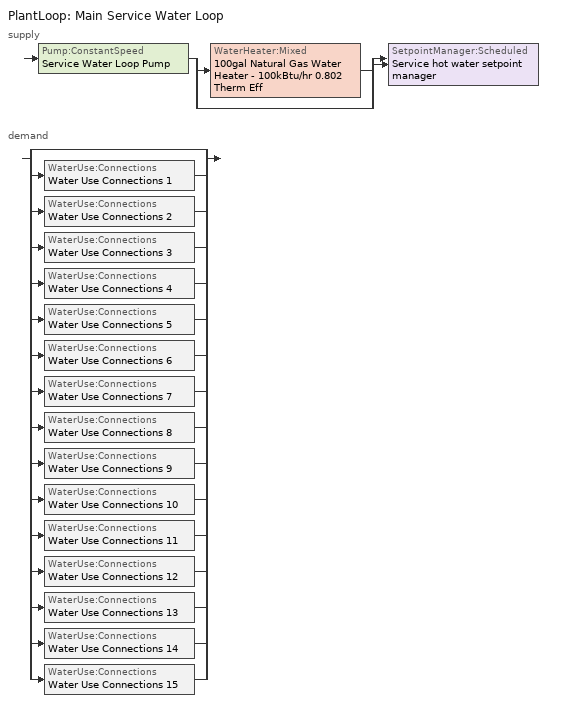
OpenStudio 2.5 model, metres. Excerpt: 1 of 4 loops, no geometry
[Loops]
PlantLoop 'Main Service Water Loop'
 supply: Pump:ConstantSpeed 'Service Water Loop Pump' > split
  | WaterHeater:Mixed '100gal Natural Gas Water Heater - 100kBtu/hr 0.802 Therm Eff'
  | bypass
  join > SetpointManager:Scheduled 'Service hot water setpoint manager'
 demand: split
  | bypass
  | WaterUse:Connections 'Water Use Connections 1'
  | WaterUse:Connections 'Water Use Connections 2'
  | WaterUse:Connections 'Water Use Connections 3'
  | WaterUse:Connections 'Water Use Connections 4'
  | WaterUse:Connections 'Water Use Connections 5'
  | WaterUse:Connections 'Water Use Connections 6'
  | WaterUse:Connections 'Water Use Connections 7'
  | WaterUse:Connections 'Water Use Connections 8'
  | WaterUse:Connections 'Water Use Connections 9'
  | WaterUse:Connections 'Water Use Connections 10'
  | WaterUse:Connections 'Water Use Connections 11'
  | WaterUse:Connections 'Water Use Connections 12'
  | WaterUse:Connections 'Water Use Connections 13'
  | WaterUse:Connections 'Water Use Connections 14'
  | WaterUse:Connections 'Water Use Connections 15'
[PlantLoop]
Main Service Water Loop: Glycol Concentration=0; Maximum Loop Temperature {C}=60; Minimum Loop Temperature {C}=10; Plant Loop Volume {m3}=Autocalculate; Load Distribution Scheme=Optimal
[Sizing:Plant]
Main Service Water Loop: Loop Type=Heating; Design Loop Exit Temperature {C}=60; Loop Design Temperature Difference {deltaC}=5; Sizing Option=NonCoincident; Zone Timesteps in Averaging Window=1; Coincident Sizing Factor Mode=None
[SetpointManager:Scheduled]
Service hot water setpoint manager: Control Variable=Temperature; Schedule=Service Water Loop Temp - 140F
[Pump:ConstantSpeed]
Service Water Loop Pump: Rated Flow Rate {m3/s}=autosize; Rated Pump Head {Pa}=29891; Rated Power Consumption {W}=autosize; Motor Efficiency=0.7; Fraction of Motor Inefficiencies to Fluid Stream=0; Pump Control Type=Intermittent; Design Power Sizing Method=PowerPerFlowPerPressure; Design Electric Power per Unit Flow Rate {W/(m3/s)}=348701.1; Design Shaft Power per Unit Flow Rate per Unit Head {W-s/m3-Pa}=1.28205
[WaterHeater:Mixed]
100gal Natural Gas Water Heater - 100kBtu/hr 0.802 Therm Eff: Tank Volume {m3}=0.378541; Setpoint Temperature Schedule=Service Water Loop Temp - 140F; Deadband Temperature Difference {deltaC}=2; Maximum Temperature Limit {C}=82.2222; Heater Control Type=Cycle; Heater Maximum Capacity {W}=29307.1; Heater Fuel Type=NaturalGas; Heater Thermal Efficiency=0.802329; Off Cycle Parasitic Fuel Consumption Rate {W}=1276.95; Off Cycle Parasitic Fuel Type=NaturalGas; Off Cycle Parasitic Heat Fraction to Tank=0.8; On Cycle Parasitic Fuel Consumption Rate {W}=1276.95; On Cycle Parasitic Fuel Type=NaturalGas; On Cycle Parasitic Heat Fraction to Tank=0; Ambient Temperature Indicator=Schedule; Ambient Temperature Schedule=Water Heater Ambient Temp Schedule - 70F; Off Cycle Loss Coefficient to Ambient Temperature {W/K}=1.75535; On Cycle Loss Coefficient to Ambient Temperature {W/K}=1.75535; Use Side Effectiveness=1; Source Side Effectiveness=1; Use Side Design Flow Rate {m3/s}=autosize; Source Side Design Flow Rate {m3/s}=autosize; Indirect Water Heating Recovery Time {hr}=1.5; Source Side Flow Control Mode=IndirectHeatPrimarySetpoint
[WaterUse:Connections]
Name | Water Use Equipment Name 1
Water Use Connections 1 | Core_bottom Service Water Use 0.17gal/min
Water Use Connections 2 | Core_mid Service Water Use 0.17gal/min
Water Use Connections 3 | Core_top Service Water Use 0.17gal/min
Water Use Connections 4 | Perimeter_bot_zn_1 Service Water Use 0.04gal/min
Water Use Connections 5 | Perimeter_bot_zn_2 Service Water Use 0.02gal/min
Water Use Connections 6 | Perimeter_bot_zn_3 Service Water Use 0.04gal/min
Water Use Connections 7 | Perimeter_bot_zn_4 Service Water Use 0.02gal/min
Water Use Connections 8 | Perimeter_mid_zn_1 Service Water Use 0.04gal/min
Water Use Connections 9 | Perimeter_mid_zn_2 Service Water Use 0.02gal/min
Water Use Connections 10 | Perimeter_mid_zn_3 Service Water Use 0.04gal/min
Water Use Connections 11 | Perimeter_mid_zn_4 Service Water Use 0.02gal/min
Water Use Connections 12 | Perimeter_top_zn_1 Service Water Use 0.04gal/min
Water Use Connections 13 | Perimeter_top_zn_2 Service Water Use 0.02gal/min
Water Use Connections 14 | Perimeter_top_zn_3 Service Water Use 0.04gal/min
Water Use Connections 15 | Perimeter_top_zn_4 Service Water Use 0.02gal/min
[WaterUse:Equipment:Definition]
Name | Peak Flow Rate {m3/s} | Target Temperature Schedule | Sensible Fraction Schedule | Latent Fraction Schedule
Core_bottom Service Water Use Def 0.17gal/min | 1.05864e-05 | Schedule Ruleset 5 | Schedule Ruleset 3 | Schedule Ruleset 4
Core_mid Service Water Use Def 0.17gal/min | 1.05864e-05 | Schedule Ruleset 8 | Schedule Ruleset 6 | Schedule Ruleset 7
Core_top Service Water Use Def 0.17gal/min | 1.05864e-05 | Schedule Ruleset 11 | Schedule Ruleset 9 | Schedule Ruleset 10
Perimeter_bot_zn_1 Service Water Use Def 0.04gal/min | 2.23171e-06 | Schedule Ruleset 14 | Schedule Ruleset 12 | Schedule Ruleset 13
Perimeter_bot_zn_2 Service Water Use Def 0.02gal/min | 1.41286e-06 | Schedule Ruleset 17 | Schedule Ruleset 15 | Schedule Ruleset 16
Perimeter_bot_zn_3 Service Water Use Def 0.04gal/min | 2.23171e-06 | Schedule Ruleset 20 | Schedule Ruleset 18 | Schedule Ruleset 19
Perimeter_bot_zn_4 Service Water Use Def 0.02gal/min | 1.41277e-06 | Schedule Ruleset 23 | Schedule Ruleset 21 | Schedule Ruleset 22
Perimeter_mid_zn_1 Service Water Use Def 0.04gal/min | 2.23171e-06 | Schedule Ruleset 26 | Schedule Ruleset 24 | Schedule Ruleset 25
Perimeter_mid_zn_2 Service Water Use Def 0.02gal/min | 1.41286e-06 | Schedule Ruleset 29 | Schedule Ruleset 27 | Schedule Ruleset 28
Perimeter_mid_zn_3 Service Water Use Def 0.04gal/min | 2.23171e-06 | Schedule Ruleset 32 | Schedule Ruleset 30 | Schedule Ruleset 31
Perimeter_mid_zn_4 Service Water Use Def 0.02gal/min | 1.41277e-06 | Schedule Ruleset 35 | Schedule Ruleset 33 | Schedule Ruleset 34
Perimeter_top_zn_1 Service Water Use Def 0.04gal/min | 2.23171e-06 | Schedule Ruleset 38 | Schedule Ruleset 36 | Schedule Ruleset 37
Perimeter_top_zn_2 Service Water Use Def 0.02gal/min | 1.41286e-06 | Schedule Ruleset 41 | Schedule Ruleset 39 | Schedule Ruleset 40
Perimeter_top_zn_3 Service Water Use Def 0.04gal/min | 2.23171e-06 | Schedule Ruleset 44 | Schedule Ruleset 42 | Schedule Ruleset 43
Perimeter_top_zn_4 Service Water Use Def 0.02gal/min | 1.41277e-06 | Schedule Ruleset 47 | Schedule Ruleset 45 | Schedule Ruleset 46
[WaterUse:Equipment] Flow Rate Fraction Schedule=OfficeMedium BLDG_SWH_SCH
Name | Water Use Equipment Definition
Core_bottom Service Water Use 0.17gal/min | Core_bottom Service Water Use Def 0.17gal/min
Core_mid Service Water Use 0.17gal/min | Core_mid Service Water Use Def 0.17gal/min
Core_top Service Water Use 0.17gal/min | Core_top Service Water Use Def 0.17gal/min
Perimeter_bot_zn_1 Service Water Use 0.04gal/min | Perimeter_bot_zn_1 Service Water Use Def 0.04gal/min
Perimeter_bot_zn_2 Service Water Use 0.02gal/min | Perimeter_bot_zn_2 Service Water Use Def 0.02gal/min
Perimeter_bot_zn_3 Service Water Use 0.04gal/min | Perimeter_bot_zn_3 Service Water Use Def 0.04gal/min
Perimeter_bot_zn_4 Service Water Use 0.02gal/min | Perimeter_bot_zn_4 Service Water Use Def 0.02gal/min
Perimeter_mid_zn_1 Service Water Use 0.04gal/min | Perimeter_mid_zn_1 Service Water Use Def 0.04gal/min
Perimeter_mid_zn_2 Service Water Use 0.02gal/min | Perimeter_mid_zn_2 Service Water Use Def 0.02gal/min
Perimeter_mid_zn_3 Service Water Use 0.04gal/min | Perimeter_mid_zn_3 Service Water Use Def 0.04gal/min
Perimeter_mid_zn_4 Service Water Use 0.02gal/min | Perimeter_mid_zn_4 Service Water Use Def 0.02gal/min
Perimeter_top_zn_1 Service Water Use 0.04gal/min | Perimeter_top_zn_1 Service Water Use Def 0.04gal/min
Perimeter_top_zn_2 Service Water Use 0.02gal/min | Perimeter_top_zn_2 Service Water Use Def 0.02gal/min
Perimeter_top_zn_3 Service Water Use 0.04gal/min | Perimeter_top_zn_3 Service Water Use Def 0.04gal/min
Perimeter_top_zn_4 Service Water Use 0.02gal/min | Perimeter_top_zn_4 Service Water Use Def 0.02gal/min
[Schedule:Ruleset]
Service Water Loop Temp - 140F: Default Day Schedule=Service Water Loop Temp - 140F Default
Water Heater Ambient Temp Schedule - 70F: Default Day Schedule=Water Heater Ambient Temp Schedule - 70F Default
Schedule Ruleset 3: Default Day Schedule=Schedule Day 30
Schedule Ruleset 4: Default Day Schedule=Schedule Day 31
Schedule Ruleset 5: Default Day Schedule=Schedule Day 32
OfficeMedium BLDG_SWH_SCH: Default Day Schedule=OfficeMedium BLDG_SWH_SCH Default; Summer Design Day Schedule=OfficeMedium BLDG_SWH_SCH Summer Design Day; Winter Design Day Schedule=OfficeMedium BLDG_SWH_SCH Winter Design Day
Schedule Ruleset 6: Default Day Schedule=Schedule Day 35
Schedule Ruleset 7: Default Day Schedule=Schedule Day 36
Schedule Ruleset 8: Default Day Schedule=Schedule Day 37
Schedule Ruleset 9: Default Day Schedule=Schedule Day 38
Schedule Ruleset 10: Default Day Schedule=Schedule Day 39
Schedule Ruleset 11: Default Day Schedule=Schedule Day 40
Schedule Ruleset 12: Default Day Schedule=Schedule Day 41
Schedule Ruleset 13: Default Day Schedule=Schedule Day 42
Schedule Ruleset 14: Default Day Schedule=Schedule Day 43
Schedule Ruleset 15: Default Day Schedule=Schedule Day 44
Schedule Ruleset 16: Default Day Schedule=Schedule Day 45
Schedule Ruleset 17: Default Day Schedule=Schedule Day 46
Schedule Ruleset 18: Default Day Schedule=Schedule Day 47
Schedule Ruleset 19: Default Day Schedule=Schedule Day 48
Schedule Ruleset 20: Default Day Schedule=Schedule Day 49
Schedule Ruleset 21: Default Day Schedule=Schedule Day 50
Schedule Ruleset 22: Default Day Schedule=Schedule Day 51
Schedule Ruleset 23: Default Day Schedule=Schedule Day 52
Schedule Ruleset 24: Default Day Schedule=Schedule Day 53
Schedule Ruleset 25: Default Day Schedule=Schedule Day 54
Schedule Ruleset 26: Default Day Schedule=Schedule Day 55
Schedule Ruleset 27: Default Day Schedule=Schedule Day 56
Schedule Ruleset 28: Default Day Schedule=Schedule Day 57
Schedule Ruleset 29: Default Day Schedule=Schedule Day 58
Schedule Ruleset 30: Default Day Schedule=Schedule Day 59
Schedule Ruleset 31: Default Day Schedule=Schedule Day 60
Schedule Ruleset 32: Default Day Schedule=Schedule Day 61
Schedule Ruleset 33: Default Day Schedule=Schedule Day 62
Schedule Ruleset 34: Default Day Schedule=Schedule Day 63
Schedule Ruleset 35: Default Day Schedule=Schedule Day 64
Schedule Ruleset 36: Default Day Schedule=Schedule Day 65
Schedule Ruleset 37: Default Day Schedule=Schedule Day 66
Schedule Ruleset 38: Default Day Schedule=Schedule Day 67
Schedule Ruleset 39: Default Day Schedule=Schedule Day 68
Schedule Ruleset 40: Default Day Schedule=Schedule Day 69
Schedule Ruleset 41: Default Day Schedule=Schedule Day 70
Schedule Ruleset 42: Default Day Schedule=Schedule Day 71
Schedule Ruleset 43: Default Day Schedule=Schedule Day 72
Schedule Ruleset 44: Default Day Schedule=Schedule Day 73
Schedule Ruleset 45: Default Day Schedule=Schedule Day 74
Schedule Ruleset 46: Default Day Schedule=Schedule Day 75
Schedule Ruleset 47: Default Day Schedule=Schedule Day 76
[Schedule:Day]
Service Water Loop Temp - 140F Default: 24, 0, 60
Water Heater Ambient Temp Schedule - 70F Default: 24, 0, 21.1111
Schedule Day 30; Schedule Day 35; Schedule Day 38; Schedule Day 41; Schedule Day 44; Schedule Day 47; Schedule Day 50; Schedule Day 53; Schedule Day 56; Schedule Day 59; Schedule Day 62; Schedule Day 65; Schedule Day 68; Schedule Day 71; Schedule Day 74: 24, 0, 0.2
Schedule Day 31; Schedule Day 36; Schedule Day 39; Schedule Day 42; Schedule Day 45; Schedule Day 48; Schedule Day 51; Schedule Day 54; Schedule Day 57; Schedule Day 60; Schedule Day 63; Schedule Day 66; Schedule Day 69; Schedule Day 72; Schedule Day 75: 24, 0, 0.05
Schedule Day 32; Schedule Day 37; Schedule Day 40; Schedule Day 43; Schedule Day 46; Schedule Day 49; Schedule Day 52; Schedule Day 55; Schedule Day 58; Schedule Day 61; Schedule Day 64; Schedule Day 67; Schedule Day 70; Schedule Day 73; Schedule Day 76: 24, 0, 43.3
OfficeMedium BLDG_SWH_SCH Default: 6, 0, 0, 11, 0, 0.04, 13, 0, 0.06, 14, 0, 0.09, 15, 0, 0.06, 18, 0, 0.04, 24, 0, 0
OfficeMedium BLDG_SWH_SCH Summer Design Day; OfficeMedium BLDG_SWH_SCH SmrDsn|Wkdy Day: 6, 0, 0, 7, 0, 0.07, 8, 0, 0.19, 9, 0, 0.35, 10, 0, 0.38, 11, 0, 0.39, 12, 0, 0.47, 13, 0, 0.57, 14, 0, 0.54, 15, 0, 0.34, 16, 0, 0.33, 17, 0, 0.44, 18, 0, 0.26, 19, 0, 0.21, 20, 0, 0.15, 21, 0, 0.17, 22, 0, 0.08, 24, 0, 0.05
OfficeMedium BLDG_SWH_SCH Winter Design Day; OfficeMedium BLDG_SWH_SCH WntrDsn|Sat Day: 6, 0, 0, 7, 0, 0.07, 8, 0, 0.11, 9, 0, 0.15, 10, 0, 0.21, 11, 0, 0.19, 12, 0, 0.23, 13, 0, 0.2, 14, 0, 0.19, 15, 0, 0.15, 16, 0, 0.13, 17, 0, 0.14, 19, 0, 0.07, 24, 0, 0
[Schedule:Rule] Schedule Ruleset=OfficeMedium BLDG_SWH_SCH; Date Specification Type=DateRange; Start Month=1; Start Day=1; End Month=12; End Day=31
Name | Rule Order | Day Schedule | Apply Monday | Apply Tuesday | Apply Wednesday | Apply Thursday | Apply Friday | Apply Saturday
Schedule Rule 26 | 1 | OfficeMedium BLDG_SWH_SCH SmrDsn|Wkdy Day | Yes | Yes | Yes | Yes | Yes
Schedule Rule 27 | 0 | OfficeMedium BLDG_SWH_SCH WntrDsn|Sat Day |  |  |  |  |  | Yes
